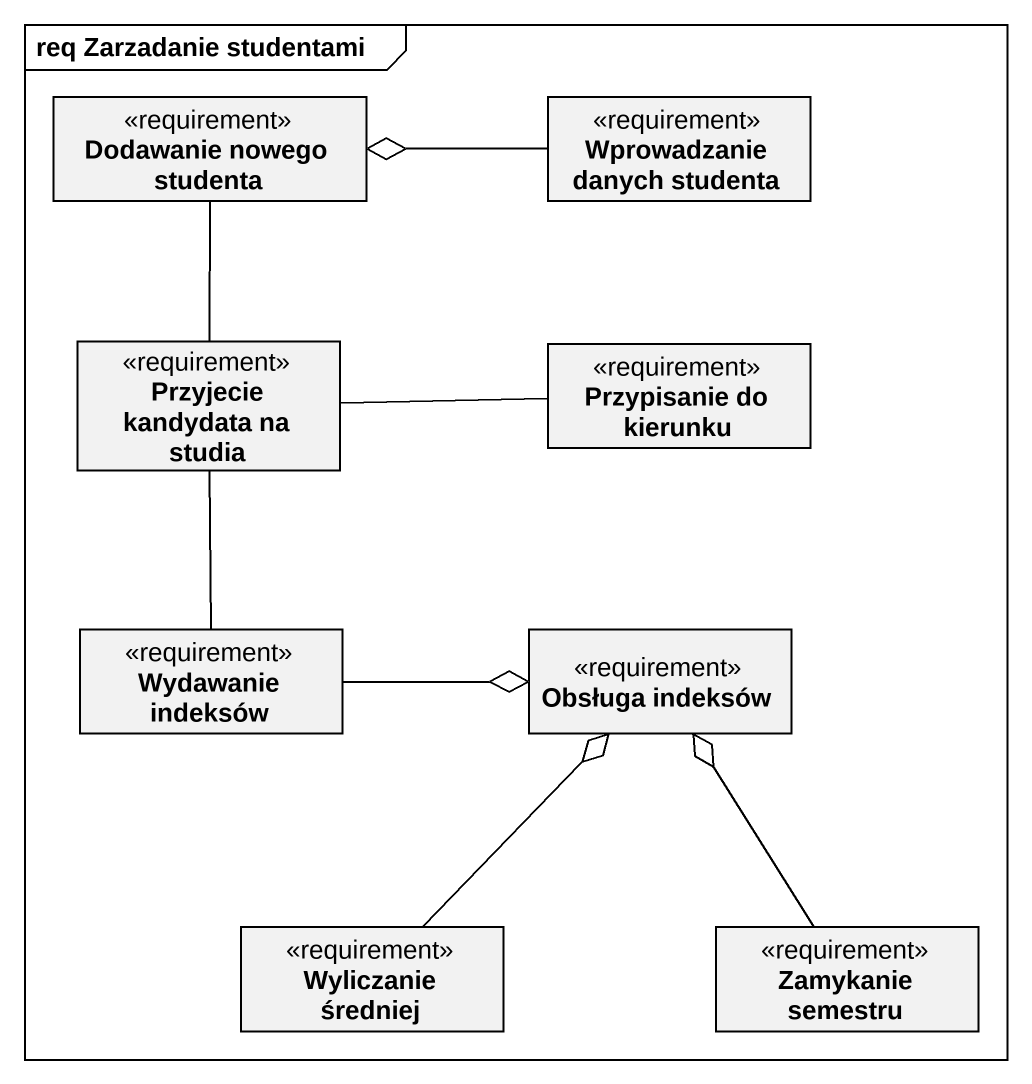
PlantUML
@startuml
mainframe req Zarzadanie studentami
hide circle
hide empty members
class "Dodawanie nowego studenta" as Dodawanie_nowego_studenta <<requirement>>
class "Wprowadzanie danych studenta" as Wprowadzanie_danych_studenta <<requirement>>
class "Przyjecie kandydata na studia" as Przyjecie_kandydata_na <<requirement>>
class "Przypisanie do kierunku" as Przypisanie_do_kierunku <<requirement>>
class "Wydawanie indeksów" as Wydawanie_indeksów <<requirement>>
class "Obsługa indeksów" as Obsługa_indeksów <<requirement>>
class "Wyliczanie średniej" as Wyliczanie_średniej <<requirement>>
class "Zamykanie semestru" as Zamykanie_semestru <<requirement>>
Dodawanie_nowego_studenta -- Przyjecie_kandydata_na
Wprowadzanie_danych_studenta -left-o Dodawanie_nowego_studenta
Przyjecie_kandydata_na -- Wydawanie_indeksów
Przypisanie_do_kierunku -left- Przyjecie_kandydata_na
Wydawanie_indeksów -right-o Obsługa_indeksów
Wyliczanie_średniej -up-o Obsługa_indeksów
Zamykanie_semestru -up-o Obsługa_indeksów
@enduml
